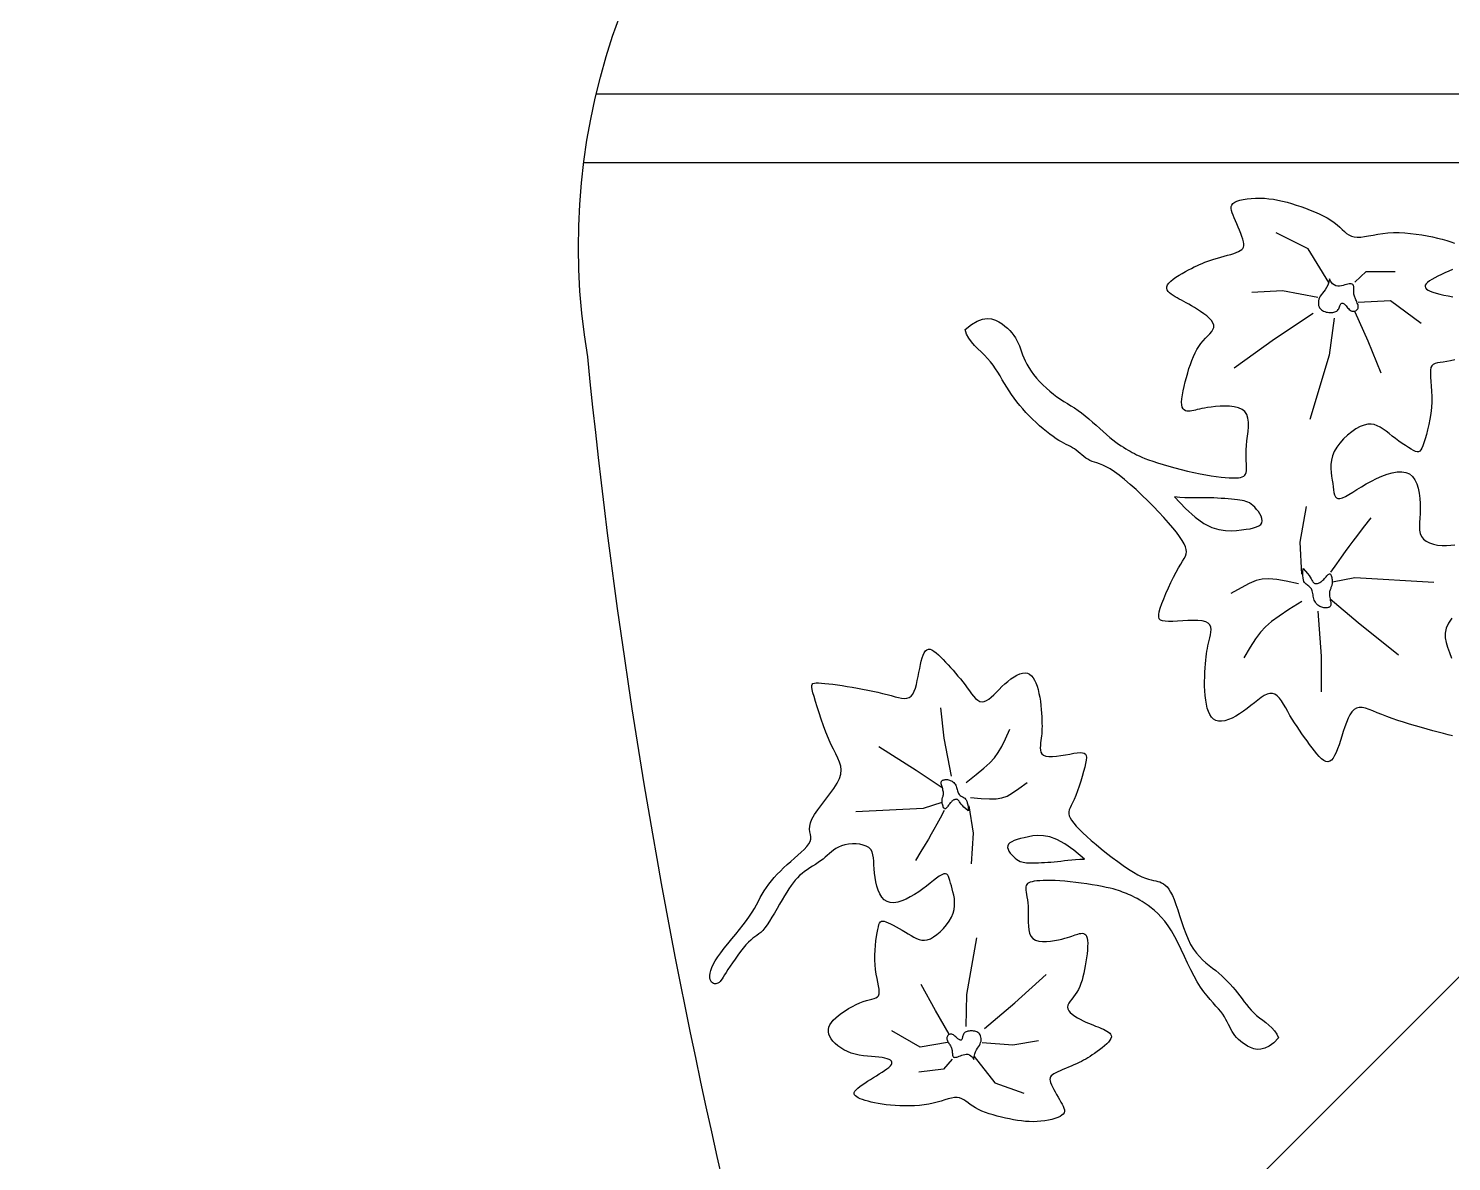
# Model space of a CAD drawing. Extents: x 513 to 5696, y 4651 to 8996.
# Drawn here: x 4038.6 to 4128.4, y 6067.9 to 6139.4 of the extents above; entities that cross this region are included whole.
import ezdxf

# ---------------------------------------------------------------- set-up
doc = ezdxf.new("R2010")
doc.units = 0
doc.header["$LTSCALE"] = 3
doc.header["$MEASUREMENT"] = 0
for name, color, linetype in [('3', 3, 'CONTINUOUS'), ('7', 7, 'CONTINUOUS'), ('BH', 3, 'CONTINUOUS')]:
    doc.layers.add(name, color=color, linetype=linetype)

msp = doc.modelspace()

# ---------------------------------------------------------------- hatches: boundary and pattern name
at = {"layer": 'BH'}
h = msp.add_hatch(dxfattribs=at)
h.set_pattern_fill('AR-RROOF', color=256, scale=20, angle=45, style=0)
h.set_pattern_definition([(45, (5107.97, 1634.56), (431.052, 1149.473), [7620, -1016, 2540, -508]), (45, (5406.1, 2291.9), (-836.96, 118.54), [1524, -167.64, 3048, -381]), (45, (4982.25, 2119.5), (1627.222, 2108.564), [4064, -711.2, 2032, -508])])
h.paths.add_polyline_path([(4629.191, 7629.541), (4599.191, 7629.541, -1), (4599.191, 7649.541), (4629.191, 7649.541), (4629.191, 7729.541), (4199.191, 7729.541), (4199.191, 7719.541), (4159.191, 7719.541), (4119.191, 7719.541), (4119.191, 7729.541), (3689.191, 7729.541), (3689.191, 7649.541), (3719.191, 7649.541, -1), (3719.191, 7629.541), (3689.191, 7629.541), (3689.191, 6774.47), (3719.191, 6774.47, -1), (3719.191, 6754.47), (3689.191, 6754.47), (3689.191, 6684.541), (4629.191, 6684.541), (4629.191, 6754.47), (4599.191, 6754.47, -1), (4599.191, 6774.47), (4629.191, 6774.47)])
h.paths.add_polyline_path([(4629.191, 6562.47), (4599.191, 6562.47, -1), (4599.191, 6582.47), (4629.191, 6582.47), (4629.191, 6654.541), (4200.191, 6654.541), (4200.191, 6644.541), (4160.191, 6644.541), (4120.191, 6644.541), (4120.191, 6654.541), (3689.191, 6654.541), (3689.191, 6582.47), (3719.191, 6582.47, -1), (3719.191, 6562.47), (3689.191, 6562.47), (3689.191, 5709.541), (3719.191, 5709.541, -1), (3719.191, 5689.541), (3689.191, 5689.541), (3689.191, 5609.541), (4629.191, 5609.541), (4629.191, 5689.541), (4599.191, 5689.541, -1), (4599.191, 5709.541), (4629.191, 5709.541)])

# ---------------------------------------------------------------- linework, layer by layer
at = {"layer": '3'}
for p, q in [((4074.422, 6135.304), (4169.263, 6135.304)), ((4073.637, 6130.981), (4170.048, 6130.981))]:
    msp.add_line(p, q, dxfattribs=at)
for points in [[(4097.716, 6120.436), (4098.117, 6120.758), (4098.482, 6120.97), (4098.814, 6121.089), (4099.115, 6121.128), (4099.387, 6121.103), (4099.633, 6121.029), (4099.855, 6120.92), (4100.056, 6120.792), (4100.237, 6120.656), (4100.401, 6120.515), (4100.548, 6120.37), (4100.679, 6120.22), (4100.796, 6120.065), (4100.9, 6119.906), (4100.992, 6119.741), (4101.073, 6119.572), (4101.146, 6119.398), (4101.212, 6119.219), (4101.278, 6119.035), (4101.347, 6118.846), (4101.423, 6118.651), (4101.51, 6118.45), (4101.612, 6118.243), (4101.735, 6118.031), (4101.88, 6117.812), (4102.045, 6117.59), (4102.228, 6117.368), (4102.426, 6117.148), (4102.634, 6116.933), (4102.851, 6116.728), (4103.072, 6116.533), (4103.295, 6116.354), (4103.516, 6116.19), (4103.737, 6116.04), (4103.958, 6115.898), (4104.178, 6115.761), (4104.4, 6115.624), (4104.623, 6115.482), (4104.848, 6115.332), (4105.075, 6115.168), (4105.305, 6114.989), (4105.537, 6114.796), (4105.768, 6114.595), (4105.997, 6114.391), (4106.222, 6114.187), (4106.441, 6113.989), (4106.653, 6113.801), (4106.855, 6113.627), (4107.047, 6113.471), (4107.228, 6113.332), (4107.4, 6113.208), (4107.563, 6113.097), (4107.718, 6112.998), (4107.866, 6112.907), (4108.008, 6112.824), (4108.144, 6112.746), (4108.276, 6112.671), (4108.409, 6112.598), (4108.55, 6112.525), (4108.703, 6112.451), (4108.876, 6112.375), (4109.074, 6112.296), (4109.303, 6112.211), (4109.568, 6112.119), (4109.874, 6112.02), (4110.216, 6111.916), (4110.584, 6111.809), (4110.971, 6111.702), (4111.37, 6111.597), (4111.771, 6111.497), (4112.168, 6111.405), (4112.552, 6111.323), (4112.917, 6111.253), (4113.26, 6111.195), (4113.58, 6111.149), (4113.877, 6111.113), (4114.149, 6111.088), (4114.396, 6111.073), (4114.615, 6111.067), (4114.808, 6111.069), (4114.972, 6111.079), (4115.109, 6111.1), (4115.222, 6111.131), (4115.312, 6111.175), (4115.381, 6111.233), (4115.432, 6111.307), (4115.466, 6111.399), (4115.486, 6111.509), (4115.493, 6111.64), (4115.491, 6111.792), (4115.483, 6111.963), (4115.473, 6112.155), (4115.465, 6112.367), (4115.462, 6112.598), (4115.468, 6112.849), (4115.486, 6113.118), (4115.518, 6113.406), (4115.556, 6113.704), (4115.591, 6114.005), (4115.613, 6114.3), (4115.613, 6114.58), (4115.581, 6114.838), (4115.508, 6115.065), (4115.384, 6115.253), (4115.203, 6115.395), (4114.974, 6115.495), (4114.709, 6115.56), (4114.42, 6115.594), (4114.119, 6115.603), (4113.818, 6115.593), (4113.529, 6115.571), (4113.265, 6115.541), (4113.034, 6115.508), (4112.835, 6115.475), (4112.664, 6115.442), (4112.514, 6115.409), (4112.382, 6115.379), (4112.263, 6115.35), (4112.152, 6115.325), (4112.044, 6115.304), (4111.935, 6115.288), (4111.829, 6115.281), (4111.727, 6115.287), (4111.633, 6115.312), (4111.55, 6115.359), (4111.481, 6115.432), (4111.43, 6115.537), (4111.399, 6115.676), (4111.392, 6115.854), (4111.405, 6116.065), (4111.437, 6116.304), (4111.484, 6116.563), (4111.544, 6116.838), (4111.614, 6117.122), (4111.691, 6117.409), (4111.772, 6117.692), (4111.856, 6117.966), (4111.943, 6118.231), (4112.034, 6118.484), (4112.131, 6118.725), (4112.235, 6118.954), (4112.347, 6119.169), (4112.47, 6119.369), (4112.603, 6119.555), (4112.748, 6119.726), (4112.897, 6119.883), (4113.043, 6120.03), (4113.176, 6120.169), (4113.288, 6120.304), (4113.371, 6120.436), (4113.417, 6120.57), (4113.417, 6120.707), (4113.366, 6120.849), (4113.269, 6120.996), (4113.135, 6121.144), (4112.972, 6121.291), (4112.788, 6121.435), (4112.592, 6121.574), (4112.392, 6121.705), (4112.196, 6121.825), (4112.012, 6121.933), (4111.839, 6122.031), (4111.676, 6122.12), (4111.522, 6122.202), (4111.377, 6122.279), (4111.238, 6122.354), (4111.105, 6122.427), (4110.976, 6122.502), (4110.851, 6122.58), (4110.734, 6122.662), (4110.632, 6122.747), (4110.547, 6122.837), (4110.487, 6122.932), (4110.456, 6123.031), (4110.459, 6123.137), (4110.501, 6123.248), (4110.585, 6123.365), (4110.707, 6123.486), (4110.86, 6123.61), (4111.035, 6123.735), (4111.226, 6123.857), (4111.426, 6123.977), (4111.627, 6124.09), (4111.823, 6124.196), (4112.008, 6124.293), (4112.184, 6124.382), (4112.354, 6124.464), (4112.521, 6124.539), (4112.689, 6124.61), (4112.861, 6124.677), (4113.04, 6124.742), (4113.231, 6124.806), (4113.434, 6124.87), (4113.647, 6124.933), (4113.864, 6124.996), (4114.081, 6125.058), (4114.292, 6125.12), (4114.492, 6125.18), (4114.677, 6125.239), (4114.841, 6125.297), (4114.981, 6125.354), (4115.097, 6125.413), (4115.188, 6125.476), (4115.255, 6125.547), (4115.299, 6125.629), (4115.321, 6125.726), (4115.321, 6125.84), (4115.299, 6125.975), (4115.258, 6126.132), (4115.199, 6126.308), (4115.128, 6126.498), (4115.047, 6126.697), (4114.961, 6126.9), (4114.872, 6127.102), (4114.786, 6127.297), (4114.706, 6127.482), (4114.635, 6127.652), (4114.578, 6127.807), (4114.538, 6127.948), (4114.519, 6128.075), (4114.526, 6128.19), (4114.563, 6128.292), (4114.633, 6128.384), (4114.74, 6128.465), (4114.887, 6128.536), (4115.07, 6128.597), (4115.283, 6128.648), (4115.522, 6128.687), (4115.78, 6128.714), (4116.054, 6128.729), (4116.336, 6128.731), (4116.622, 6128.719), (4116.907, 6128.693), (4117.192, 6128.654), (4117.476, 6128.602), (4117.76, 6128.539), (4118.045, 6128.466), (4118.331, 6128.383), (4118.62, 6128.292), (4118.911, 6128.194), (4119.204, 6128.089), (4119.497, 6127.978), (4119.786, 6127.861), (4120.066, 6127.739), (4120.334, 6127.61), (4120.587, 6127.477), (4120.82, 6127.338), (4121.03, 6127.194), (4121.215, 6127.047), (4121.379, 6126.899), (4121.529, 6126.756), (4121.67, 6126.623), (4121.811, 6126.504), (4121.955, 6126.404), (4122.112, 6126.327), (4122.285, 6126.28), (4122.481, 6126.264), (4122.7, 6126.274), (4122.94, 6126.305), (4123.201, 6126.35), (4123.48, 6126.401), (4123.778, 6126.454), (4124.092, 6126.5), (4124.421, 6126.534), (4124.765, 6126.55), (4125.119, 6126.549), (4125.479, 6126.532), (4125.842, 6126.502), (4126.203, 6126.46), (4126.558, 6126.408), (4126.904, 6126.347), (4127.236, 6126.28), (4127.552, 6126.208), (4127.849, 6126.132), (4128.129, 6126.052), (4128.389, 6125.971), (4128.631, 6125.887)], [(4120.692, 6123.41), (4119.386, 6125.518), (4117.351, 6126.534)], [(4122.336, 6123.434), (4123.048, 6124.095), (4124.879, 6124.095)], [(4128.489, 6124.22), (4128.253, 6124.112), (4128.02, 6124.004), (4127.793, 6123.899), (4127.576, 6123.796), (4127.376, 6123.695), (4127.196, 6123.596), (4127.042, 6123.499), (4126.918, 6123.406), (4126.829, 6123.315), (4126.779, 6123.228), (4126.767, 6123.144), (4126.794, 6123.064), (4126.857, 6122.987), (4126.956, 6122.915), (4127.089, 6122.846), (4127.256, 6122.782), (4127.457, 6122.723), (4127.688, 6122.667), (4127.944, 6122.613), (4128.22, 6122.557), (4128.51, 6122.496)], [(4120.728, 6123.634), (4120.68, 6123.415), (4120.616, 6123.232), (4120.541, 6123.077), (4120.459, 6122.947), (4120.374, 6122.834), (4120.291, 6122.734), (4120.214, 6122.64), (4120.147, 6122.546), (4120.095, 6122.45), (4120.057, 6122.35), (4120.033, 6122.249), (4120.023, 6122.149), (4120.026, 6122.052), (4120.041, 6121.96), (4120.068, 6121.875), (4120.107, 6121.799), (4120.156, 6121.733), (4120.216, 6121.677), (4120.283, 6121.631), (4120.357, 6121.593), (4120.435, 6121.563), (4120.518, 6121.54), (4120.602, 6121.524), (4120.686, 6121.513), (4120.77, 6121.507), (4120.851, 6121.507), (4120.929, 6121.512), (4121.003, 6121.524), (4121.073, 6121.542), (4121.136, 6121.567), (4121.192, 6121.6), (4121.241, 6121.641), (4121.281, 6121.69), (4121.314, 6121.745), (4121.342, 6121.804), (4121.365, 6121.863), (4121.386, 6121.921), (4121.405, 6121.974), (4121.426, 6122.02), (4121.448, 6122.057), (4121.474, 6122.083), (4121.503, 6122.097), (4121.536, 6122.1), (4121.571, 6122.093), (4121.609, 6122.076), (4121.649, 6122.051), (4121.691, 6122.016), (4121.734, 6121.974), (4121.779, 6121.924), (4121.826, 6121.87), (4121.874, 6121.814), (4121.924, 6121.758), (4121.977, 6121.706), (4122.031, 6121.66), (4122.087, 6121.623), (4122.146, 6121.597), (4122.207, 6121.584), (4122.269, 6121.585), (4122.329, 6121.597), (4122.385, 6121.619), (4122.436, 6121.651), (4122.48, 6121.691), (4122.514, 6121.738), (4122.536, 6121.791), (4122.545, 6121.849), (4122.543, 6121.91), (4122.531, 6121.974), (4122.511, 6122.04), (4122.485, 6122.107), (4122.456, 6122.174), (4122.426, 6122.24), (4122.395, 6122.304), (4122.367, 6122.365), (4122.341, 6122.425), (4122.318, 6122.484), (4122.298, 6122.542), (4122.282, 6122.602), (4122.269, 6122.663), (4122.261, 6122.726), (4122.256, 6122.793), (4122.256, 6122.863), (4122.258, 6122.936), (4122.26, 6123.008), (4122.261, 6123.078), (4122.257, 6123.142), (4122.247, 6123.2), (4122.229, 6123.248), (4122.2, 6123.284), (4122.158, 6123.307), (4122.105, 6123.317), (4122.041, 6123.317), (4121.966, 6123.309), (4121.883, 6123.293), (4121.791, 6123.272), (4121.692, 6123.248), (4121.587, 6123.223), (4121.476, 6123.198), (4121.362, 6123.181), (4121.247, 6123.178), (4121.132, 6123.197), (4121.021, 6123.245), (4120.915, 6123.329), (4120.817, 6123.457), (4120.728, 6123.634)], [(4119.988, 6122.462), (4117.758, 6122.875), (4115.825, 6122.773)], [(4122.539, 6122.164), (4124.574, 6122.265), (4126.507, 6120.842)], [(4119.691, 6121.452), (4117.249, 6119.826), (4114.706, 6117.997)], [(4122.336, 6121.554), (4123.15, 6119.725), (4123.964, 6117.692)], [(4128.496, 6094.793), (4128.22, 6094.854), (4127.918, 6094.926), (4127.595, 6095.008), (4127.253, 6095.099), (4126.897, 6095.197), (4126.53, 6095.302), (4126.156, 6095.412), (4125.78, 6095.526), (4125.407, 6095.644), (4125.041, 6095.764), (4124.687, 6095.886), (4124.349, 6096.008), (4124.032, 6096.129), (4123.739, 6096.248), (4123.47, 6096.358), (4123.224, 6096.453), (4122.999, 6096.525), (4122.794, 6096.568), (4122.608, 6096.574), (4122.439, 6096.538), (4122.285, 6096.451), (4122.146, 6096.309), (4122.019, 6096.12), (4121.903, 6095.892), (4121.795, 6095.634), (4121.695, 6095.355), (4121.601, 6095.065), (4121.51, 6094.772), (4121.42, 6094.486), (4121.331, 6094.215), (4121.241, 6093.965), (4121.149, 6093.739), (4121.054, 6093.544), (4120.955, 6093.382), (4120.85, 6093.259), (4120.74, 6093.18), (4120.623, 6093.148), (4120.499, 6093.167), (4120.367, 6093.232), (4120.229, 6093.337), (4120.085, 6093.476), (4119.937, 6093.643), (4119.784, 6093.831), (4119.628, 6094.035), (4119.47, 6094.249), (4119.311, 6094.466), (4119.151, 6094.687), (4118.991, 6094.911), (4118.832, 6095.138), (4118.676, 6095.368), (4118.524, 6095.602), (4118.376, 6095.838), (4118.233, 6096.078), (4118.096, 6096.32), (4117.963, 6096.557), (4117.832, 6096.783), (4117.701, 6096.989), (4117.567, 6097.168), (4117.429, 6097.312), (4117.284, 6097.414), (4117.131, 6097.467), (4116.966, 6097.465), (4116.791, 6097.414), (4116.605, 6097.322), (4116.41, 6097.196), (4116.205, 6097.045), (4115.991, 6096.876), (4115.768, 6096.698), (4115.537, 6096.519), (4115.298, 6096.345), (4115.055, 6096.182), (4114.812, 6096.035), (4114.572, 6095.909), (4114.34, 6095.808), (4114.118, 6095.737), (4113.911, 6095.702), (4113.722, 6095.706), (4113.555, 6095.753), (4113.409, 6095.841), (4113.283, 6095.967), (4113.176, 6096.127), (4113.086, 6096.318), (4113.012, 6096.537), (4112.953, 6096.78), (4112.909, 6097.044), (4112.876, 6097.325), (4112.856, 6097.618), (4112.845, 6097.918), (4112.843, 6098.219), (4112.848, 6098.516), (4112.858, 6098.804), (4112.874, 6099.077), (4112.892, 6099.33), (4112.912, 6099.56), (4112.933, 6099.768), (4112.958, 6099.959), (4112.985, 6100.137), (4113.015, 6100.307), (4113.049, 6100.471), (4113.087, 6100.636), (4113.129, 6100.804), (4113.174, 6100.979), (4113.216, 6101.156), (4113.245, 6101.331), (4113.254, 6101.499), (4113.233, 6101.653), (4113.174, 6101.79), (4113.069, 6101.904), (4112.909, 6101.99), (4112.688, 6102.044), (4112.419, 6102.071), (4112.115, 6102.077), (4111.789, 6102.068), (4111.458, 6102.05), (4111.135, 6102.03), (4110.833, 6102.014), (4110.569, 6102.007), (4110.352, 6102.015), (4110.184, 6102.044), (4110.061, 6102.096), (4109.982, 6102.176), (4109.943, 6102.288), (4109.942, 6102.435), (4109.976, 6102.623), (4110.043, 6102.854), (4110.14, 6103.13), (4110.261, 6103.441), (4110.402, 6103.777), (4110.556, 6104.124), (4110.718, 6104.471), (4110.882, 6104.807), (4111.044, 6105.119), (4111.196, 6105.394), (4111.335, 6105.626), (4111.456, 6105.82), (4111.556, 6105.985), (4111.633, 6106.131), (4111.682, 6106.268), (4111.701, 6106.404), (4111.687, 6106.55), (4111.637, 6106.716), (4111.547, 6106.907), (4111.42, 6107.126), (4111.256, 6107.37), (4111.058, 6107.637), (4110.828, 6107.925), (4110.566, 6108.233), (4110.276, 6108.559), (4109.958, 6108.901), (4109.616, 6109.256), (4109.256, 6109.617), (4108.886, 6109.976), (4108.513, 6110.326), (4108.144, 6110.657), (4107.788, 6110.961), (4107.452, 6111.231), (4107.144, 6111.458), (4106.868, 6111.638), (4106.623, 6111.774), (4106.406, 6111.877), (4106.213, 6111.954), (4106.04, 6112.013), (4105.882, 6112.063), (4105.737, 6112.113), (4105.601, 6112.17), (4105.469, 6112.241), (4105.342, 6112.324), (4105.218, 6112.417), (4105.096, 6112.515), (4104.976, 6112.616), (4104.857, 6112.715), (4104.737, 6112.811), (4104.617, 6112.898), (4104.495, 6112.976), (4104.37, 6113.046), (4104.24, 6113.114), (4104.104, 6113.182), (4103.96, 6113.255), (4103.806, 6113.337), (4103.642, 6113.431), (4103.464, 6113.542), (4103.273, 6113.673), (4103.07, 6113.822), (4102.859, 6113.987), (4102.642, 6114.167), (4102.421, 6114.358), (4102.2, 6114.559), (4101.982, 6114.768), (4101.769, 6114.982), (4101.563, 6115.199), (4101.365, 6115.42), (4101.175, 6115.643), (4100.993, 6115.869), (4100.819, 6116.097), (4100.653, 6116.328), (4100.495, 6116.56), (4100.344, 6116.794), (4100.201, 6117.03), (4100.063, 6117.266), (4099.926, 6117.501), (4099.787, 6117.733), (4099.642, 6117.962), (4099.488, 6118.186), (4099.322, 6118.404), (4099.14, 6118.615), (4098.942, 6118.818), (4098.732, 6119.017), (4098.52, 6119.219), (4098.314, 6119.427), (4098.122, 6119.648), (4097.953, 6119.886), (4097.815, 6120.147), (4097.716, 6120.436)], [(4121.013, 6121.147), (4120.708, 6118.81), (4119.487, 6114.745)], [(4128.636, 6118.523), (4128.372, 6118.454), (4128.129, 6118.407), (4127.909, 6118.376), (4127.714, 6118.351), (4127.543, 6118.325), (4127.399, 6118.288), (4127.283, 6118.233), (4127.194, 6118.15), (4127.134, 6118.031), (4127.104, 6117.869), (4127.097, 6117.668), (4127.107, 6117.431), (4127.128, 6117.163), (4127.153, 6116.867), (4127.175, 6116.549), (4127.188, 6116.213), (4127.185, 6115.863), (4127.162, 6115.503), (4127.12, 6115.141), (4127.064, 6114.783), (4126.997, 6114.435), (4126.922, 6114.105), (4126.844, 6113.8), (4126.767, 6113.525), (4126.694, 6113.288), (4126.627, 6113.094), (4126.564, 6112.942), (4126.501, 6112.83), (4126.433, 6112.756), (4126.356, 6112.718), (4126.267, 6112.714), (4126.16, 6112.741), (4126.032, 6112.797), (4125.88, 6112.879), (4125.708, 6112.985), (4125.519, 6113.109), (4125.318, 6113.248), (4125.11, 6113.397), (4124.9, 6113.552), (4124.691, 6113.709), (4124.489, 6113.864), (4124.297, 6114.012), (4124.112, 6114.149), (4123.929, 6114.267), (4123.745, 6114.363), (4123.556, 6114.431), (4123.357, 6114.464), (4123.144, 6114.458), (4122.912, 6114.406), (4122.661, 6114.305), (4122.397, 6114.16), (4122.128, 6113.978), (4121.863, 6113.764), (4121.612, 6113.526), (4121.384, 6113.27), (4121.187, 6113.002), (4121.03, 6112.729), (4120.92, 6112.457), (4120.852, 6112.188), (4120.819, 6111.923), (4120.814, 6111.664), (4120.83, 6111.412), (4120.859, 6111.169), (4120.894, 6110.935), (4120.929, 6110.713), (4120.957, 6110.504), (4120.983, 6110.312), (4121.012, 6110.142), (4121.049, 6109.998), (4121.1, 6109.883), (4121.169, 6109.803), (4121.263, 6109.762), (4121.386, 6109.765), (4121.543, 6109.813), (4121.732, 6109.901), (4121.95, 6110.022), (4122.194, 6110.169), (4122.461, 6110.334), (4122.748, 6110.51), (4123.052, 6110.69), (4123.37, 6110.866), (4123.699, 6111.03), (4124.033, 6111.178), (4124.365, 6111.301), (4124.689, 6111.393), (4124.998, 6111.448), (4125.287, 6111.459), (4125.549, 6111.419), (4125.778, 6111.323), (4125.968, 6111.166), (4126.122, 6110.955), (4126.243, 6110.701), (4126.333, 6110.412), (4126.397, 6110.101), (4126.436, 6109.775), (4126.455, 6109.445), (4126.456, 6109.121), (4126.444, 6108.812), (4126.426, 6108.519), (4126.41, 6108.246), (4126.405, 6107.992), (4126.419, 6107.76), (4126.461, 6107.551), (4126.538, 6107.366), (4126.66, 6107.207), (4126.83, 6107.074), (4127.044, 6106.968), (4127.289, 6106.887), (4127.556, 6106.832), (4127.835, 6106.801), (4128.117, 6106.795), (4128.389, 6106.812), (4128.643, 6106.851)], [(4110.942, 6109.866), (4111.629, 6109.131), (4112.248, 6108.583), (4112.802, 6108.196), (4113.301, 6107.945), (4113.749, 6107.802), (4114.153, 6107.74), (4114.521, 6107.734), (4114.858, 6107.757), (4115.17, 6107.787), (4115.456, 6107.822), (4115.711, 6107.863), (4115.935, 6107.913), (4116.124, 6107.973), (4116.275, 6108.047), (4116.385, 6108.135), (4116.452, 6108.24), (4116.475, 6108.363), (4116.458, 6108.5), (4116.408, 6108.646), (4116.331, 6108.795), (4116.235, 6108.942), (4116.126, 6109.083), (4116.009, 6109.212), (4115.893, 6109.324), (4115.781, 6109.415), (4115.672, 6109.487), (4115.564, 6109.542), (4115.452, 6109.585), (4115.334, 6109.616), (4115.206, 6109.641), (4115.066, 6109.661), (4114.909, 6109.68), (4114.735, 6109.7), (4114.544, 6109.72), (4114.338, 6109.74), (4114.12, 6109.759), (4113.892, 6109.776), (4113.656, 6109.791), (4113.415, 6109.801), (4113.171, 6109.807), (4112.926, 6109.808), (4112.676, 6109.805), (4112.42, 6109.803), (4112.155, 6109.802), (4111.877, 6109.805), (4111.585, 6109.815), (4111.274, 6109.835), (4110.942, 6109.866)], [(4118.979, 6104.988), (4118.877, 6107.021), (4119.284, 6109.256)], [(4120.816, 6105.117), (4121.186, 6105.648), (4121.482, 6106.07), (4121.732, 6106.422), (4121.968, 6106.744), (4122.218, 6107.078), (4122.512, 6107.462), (4122.881, 6107.938), (4123.353, 6108.545)], [(4119.055, 6105.354), (4119.216, 6105.185), (4119.343, 6105.037), (4119.441, 6104.908), (4119.515, 6104.797), (4119.572, 6104.702), (4119.615, 6104.623), (4119.651, 6104.558), (4119.685, 6104.505), (4119.721, 6104.464), (4119.759, 6104.433), (4119.8, 6104.412), (4119.843, 6104.4), (4119.888, 6104.396), (4119.934, 6104.4), (4119.98, 6104.41), (4120.028, 6104.425), (4120.075, 6104.446), (4120.123, 6104.472), (4120.171, 6104.502), (4120.219, 6104.536), (4120.267, 6104.575), (4120.315, 6104.618), (4120.363, 6104.665), (4120.412, 6104.715), (4120.46, 6104.769), (4120.507, 6104.824), (4120.554, 6104.877), (4120.599, 6104.924), (4120.642, 6104.964), (4120.683, 6104.994), (4120.721, 6105.01), (4120.755, 6105.009), (4120.785, 6104.991), (4120.811, 6104.956), (4120.834, 6104.909), (4120.853, 6104.851), (4120.868, 6104.787), (4120.88, 6104.718), (4120.889, 6104.65), (4120.895, 6104.583), (4120.898, 6104.521), (4120.898, 6104.465), (4120.895, 6104.412), (4120.89, 6104.362), (4120.881, 6104.316), (4120.87, 6104.271), (4120.857, 6104.227), (4120.84, 6104.184), (4120.822, 6104.141), (4120.802, 6104.096), (4120.782, 6104.05), (4120.763, 6104.001), (4120.746, 6103.949), (4120.733, 6103.892), (4120.724, 6103.83), (4120.721, 6103.762), (4120.725, 6103.687), (4120.735, 6103.607), (4120.748, 6103.525), (4120.763, 6103.442), (4120.779, 6103.359), (4120.792, 6103.281), (4120.803, 6103.207), (4120.809, 6103.141), (4120.809, 6103.083), (4120.802, 6103.034), (4120.789, 6102.993), (4120.77, 6102.959), (4120.745, 6102.931), (4120.715, 6102.909), (4120.679, 6102.891), (4120.638, 6102.878), (4120.591, 6102.868), (4120.541, 6102.862), (4120.486, 6102.859), (4120.428, 6102.862), (4120.368, 6102.869), (4120.306, 6102.882), (4120.243, 6102.901), (4120.18, 6102.926), (4120.116, 6102.958), (4120.054, 6102.997), (4119.994, 6103.042), (4119.938, 6103.093), (4119.885, 6103.15), (4119.838, 6103.214), (4119.797, 6103.283), (4119.763, 6103.359), (4119.737, 6103.439), (4119.717, 6103.524), (4119.701, 6103.61), (4119.688, 6103.696), (4119.675, 6103.78), (4119.66, 6103.861), (4119.642, 6103.936), (4119.619, 6104.003), (4119.588, 6104.061), (4119.551, 6104.112), (4119.509, 6104.156), (4119.462, 6104.197), (4119.413, 6104.235), (4119.361, 6104.272), (4119.309, 6104.31), (4119.257, 6104.351), (4119.207, 6104.398), (4119.159, 6104.455), (4119.117, 6104.528), (4119.083, 6104.624), (4119.057, 6104.749), (4119.043, 6104.908), (4119.042, 6105.108), (4119.055, 6105.354)], [(4118.775, 6104.378), (4117.999, 6104.544), (4117.392, 6104.654), (4116.905, 6104.703), (4116.486, 6104.683), (4116.087, 6104.587), (4115.656, 6104.407), (4115.145, 6104.136), (4114.502, 6103.768)], [(4120.922, 6104.502), (4122.336, 6104.785), (4127.321, 6104.48)], [(4120.764, 6103.432), (4122.539, 6101.939), (4125.083, 6099.906)], [(4118.979, 6103.26), (4118.17, 6102.753), (4117.548, 6102.347), (4117.069, 6102.001), (4116.69, 6101.672), (4116.368, 6101.32), (4116.06, 6100.902), (4115.724, 6100.377), (4115.316, 6099.703)], [(4119.996, 6102.65), (4120.2, 6099.805), (4120.2, 6097.569)], [(4128.454, 6102.223), (4128.237, 6101.888), (4128.1, 6101.575), (4128.037, 6101.276), (4128.037, 6100.983), (4128.088, 6100.688), (4128.179, 6100.38), (4128.299, 6100.052), (4128.435, 6099.693)], [(4117.513, 6075.726), (4117.204, 6075.414), (4116.914, 6075.198), (4116.644, 6075.065), (4116.392, 6075.002), (4116.159, 6074.996), (4115.942, 6075.036), (4115.743, 6075.106), (4115.56, 6075.196), (4115.393, 6075.294), (4115.24, 6075.397), (4115.101, 6075.506), (4114.975, 6075.621), (4114.861, 6075.741), (4114.757, 6075.867), (4114.663, 6075.997), (4114.577, 6076.133), (4114.499, 6076.274), (4114.425, 6076.419), (4114.351, 6076.569), (4114.274, 6076.723), (4114.191, 6076.881), (4114.097, 6077.043), (4113.99, 6077.209), (4113.865, 6077.378), (4113.721, 6077.551), (4113.559, 6077.731), (4113.381, 6077.925), (4113.192, 6078.135), (4112.994, 6078.368), (4112.791, 6078.628), (4112.584, 6078.92), (4112.377, 6079.248), (4112.173, 6079.615), (4111.97, 6080.013), (4111.769, 6080.432), (4111.568, 6080.861), (4111.367, 6081.29), (4111.164, 6081.708), (4110.958, 6082.106), (4110.749, 6082.472), (4110.536, 6082.799), (4110.321, 6083.088), (4110.105, 6083.343), (4109.89, 6083.565), (4109.679, 6083.76), (4109.474, 6083.929), (4109.276, 6084.076), (4109.087, 6084.206), (4108.909, 6084.319), (4108.741, 6084.42), (4108.583, 6084.508), (4108.434, 6084.586), (4108.292, 6084.656), (4108.158, 6084.718), (4108.029, 6084.775), (4107.906, 6084.828), (4107.787, 6084.879), (4107.666, 6084.928), (4107.54, 6084.976), (4107.402, 6085.024), (4107.248, 6085.072), (4107.073, 6085.12), (4106.87, 6085.17), (4106.635, 6085.222), (4106.366, 6085.276), (4106.066, 6085.331), (4105.742, 6085.386), (4105.403, 6085.44), (4105.054, 6085.49), (4104.703, 6085.535), (4104.357, 6085.575), (4104.023, 6085.608), (4103.706, 6085.631), (4103.409, 6085.647), (4103.133, 6085.655), (4102.877, 6085.657), (4102.644, 6085.651), (4102.433, 6085.64), (4102.246, 6085.624), (4102.083, 6085.604), (4101.944, 6085.579), (4101.83, 6085.548), (4101.737, 6085.511), (4101.664, 6085.465), (4101.611, 6085.408), (4101.575, 6085.341), (4101.555, 6085.259), (4101.549, 6085.164), (4101.556, 6085.052), (4101.573, 6084.923), (4101.596, 6084.778), (4101.623, 6084.616), (4101.651, 6084.437), (4101.676, 6084.241), (4101.695, 6084.028), (4101.706, 6083.797), (4101.707, 6083.549), (4101.704, 6083.292), (4101.703, 6083.033), (4101.713, 6082.781), (4101.741, 6082.542), (4101.793, 6082.327), (4101.877, 6082.141), (4102, 6081.994), (4102.168, 6081.89), (4102.372, 6081.827), (4102.604, 6081.799), (4102.853, 6081.798), (4103.11, 6081.819), (4103.364, 6081.857), (4103.607, 6081.904), (4103.829, 6081.955), (4104.021, 6082.005), (4104.187, 6082.053), (4104.33, 6082.098), (4104.453, 6082.14), (4104.562, 6082.179), (4104.661, 6082.215), (4104.753, 6082.247), (4104.843, 6082.276), (4104.933, 6082.3), (4105.023, 6082.316), (4105.111, 6082.32), (4105.193, 6082.309), (4105.268, 6082.277), (4105.333, 6082.221), (4105.387, 6082.138), (4105.426, 6082.022), (4105.45, 6081.872), (4105.459, 6081.691), (4105.456, 6081.485), (4105.441, 6081.26), (4105.417, 6081.021), (4105.385, 6080.773), (4105.347, 6080.522), (4105.306, 6080.273), (4105.261, 6080.032), (4105.214, 6079.799), (4105.161, 6079.575), (4105.102, 6079.361), (4105.036, 6079.157), (4104.962, 6078.963), (4104.877, 6078.781), (4104.782, 6078.61), (4104.675, 6078.451), (4104.564, 6078.303), (4104.455, 6078.164), (4104.355, 6078.033), (4104.273, 6077.907), (4104.215, 6077.786), (4104.189, 6077.669), (4104.202, 6077.552), (4104.26, 6077.436), (4104.356, 6077.321), (4104.484, 6077.208), (4104.637, 6077.099), (4104.808, 6076.995), (4104.988, 6076.896), (4105.17, 6076.805), (4105.348, 6076.721), (4105.516, 6076.647), (4105.672, 6076.581), (4105.819, 6076.522), (4105.958, 6076.467), (4106.089, 6076.415), (4106.214, 6076.366), (4106.334, 6076.316), (4106.451, 6076.265), (4106.565, 6076.211), (4106.672, 6076.153), (4106.767, 6076.09), (4106.848, 6076.022), (4106.908, 6075.948), (4106.944, 6075.866), (4106.952, 6075.777), (4106.927, 6075.678), (4106.867, 6075.57), (4106.775, 6075.455), (4106.658, 6075.335), (4106.521, 6075.212), (4106.37, 6075.089), (4106.212, 6074.969), (4106.052, 6074.853), (4105.896, 6074.743), (4105.748, 6074.643), (4105.608, 6074.551), (4105.472, 6074.465), (4105.337, 6074.384), (4105.202, 6074.308), (4105.062, 6074.234), (4104.916, 6074.161), (4104.76, 6074.088), (4104.593, 6074.015), (4104.419, 6073.94), (4104.241, 6073.866), (4104.063, 6073.792), (4103.889, 6073.719), (4103.725, 6073.648), (4103.574, 6073.579), (4103.44, 6073.514), (4103.326, 6073.452), (4103.234, 6073.391), (4103.163, 6073.329), (4103.113, 6073.262), (4103.083, 6073.188), (4103.074, 6073.103), (4103.086, 6073.006), (4103.117, 6072.894), (4103.167, 6072.765), (4103.234, 6072.621), (4103.313, 6072.466), (4103.401, 6072.305), (4103.494, 6072.142), (4103.589, 6071.979), (4103.681, 6071.821), (4103.768, 6071.671), (4103.844, 6071.534), (4103.908, 6071.408), (4103.956, 6071.292), (4103.984, 6071.186), (4103.989, 6071.088), (4103.968, 6070.997), (4103.918, 6070.913), (4103.835, 6070.834), (4103.717, 6070.759), (4103.567, 6070.689), (4103.391, 6070.625), (4103.192, 6070.569), (4102.975, 6070.52), (4102.744, 6070.481), (4102.505, 6070.452), (4102.261, 6070.434), (4102.016, 6070.429), (4101.77, 6070.434), (4101.524, 6070.451), (4101.276, 6070.476), (4101.027, 6070.511), (4100.776, 6070.553), (4100.522, 6070.602), (4100.265, 6070.658), (4100.006, 6070.718), (4099.746, 6070.784), (4099.49, 6070.855), (4099.24, 6070.932), (4098.999, 6071.014), (4098.771, 6071.103), (4098.56, 6071.198), (4098.367, 6071.3), (4098.196, 6071.407), (4098.042, 6071.517), (4097.901, 6071.624), (4097.768, 6071.723), (4097.637, 6071.811), (4097.505, 6071.882), (4097.365, 6071.931), (4097.213, 6071.955), (4097.044, 6071.949), (4096.86, 6071.919), (4096.658, 6071.869), (4096.442, 6071.806), (4096.209, 6071.735), (4095.962, 6071.662), (4095.699, 6071.592), (4095.422, 6071.531), (4095.132, 6071.484), (4094.832, 6071.45), (4094.524, 6071.429), (4094.213, 6071.42), (4093.902, 6071.42), (4093.595, 6071.43), (4093.296, 6071.448), (4093.007, 6071.473), (4092.732, 6071.503), (4092.472, 6071.539), (4092.227, 6071.579), (4091.997, 6071.623), (4091.784, 6071.67), (4091.587, 6071.72), (4091.407, 6071.771), (4091.245, 6071.824), (4091.1, 6071.878), (4090.975, 6071.934), (4090.872, 6071.992), (4090.793, 6072.053), (4090.741, 6072.119), (4090.716, 6072.19), (4090.722, 6072.268), (4090.761, 6072.352), (4090.833, 6072.444), (4090.935, 6072.543), (4091.063, 6072.648), (4091.212, 6072.757), (4091.378, 6072.87), (4091.556, 6072.984), (4091.742, 6073.1), (4091.932, 6073.215), (4092.12, 6073.329), (4092.302, 6073.441), (4092.476, 6073.549), (4092.636, 6073.655), (4092.779, 6073.756), (4092.901, 6073.853), (4092.997, 6073.945), (4093.064, 6074.03), (4093.098, 6074.109), (4093.1, 6074.182), (4093.069, 6074.247), (4093.008, 6074.306), (4092.917, 6074.358), (4092.797, 6074.403), (4092.649, 6074.442), (4092.473, 6074.473), (4092.272, 6074.497), (4092.048, 6074.518), (4091.808, 6074.539), (4091.556, 6074.562), (4091.298, 6074.593), (4091.037, 6074.634), (4090.779, 6074.688), (4090.529, 6074.76), (4090.291, 6074.851), (4090.068, 6074.96), (4089.862, 6075.083), (4089.675, 6075.218), (4089.511, 6075.361), (4089.369, 6075.51), (4089.254, 6075.662), (4089.168, 6075.814), (4089.111, 6075.962), (4089.084, 6076.109), (4089.088, 6076.253), (4089.121, 6076.397), (4089.183, 6076.541), (4089.275, 6076.685), (4089.395, 6076.831), (4089.545, 6076.979), (4089.721, 6077.13), (4089.921, 6077.282), (4090.137, 6077.429), (4090.365, 6077.571), (4090.599, 6077.703), (4090.833, 6077.822), (4091.062, 6077.925), (4091.28, 6078.009), (4091.482, 6078.073), (4091.665, 6078.121), (4091.829, 6078.161), (4091.971, 6078.2), (4092.09, 6078.245), (4092.184, 6078.304), (4092.251, 6078.383), (4092.29, 6078.49), (4092.3, 6078.629), (4092.286, 6078.801), (4092.255, 6079.002), (4092.211, 6079.228), (4092.161, 6079.476), (4092.111, 6079.744), (4092.067, 6080.029), (4092.035, 6080.326), (4092.02, 6080.634), (4092.02, 6080.945), (4092.033, 6081.255), (4092.057, 6081.557), (4092.088, 6081.844), (4092.124, 6082.112), (4092.163, 6082.353), (4092.202, 6082.561), (4092.24, 6082.733), (4092.279, 6082.868), (4092.322, 6082.969), (4092.372, 6083.038), (4092.433, 6083.078), (4092.509, 6083.09), (4092.602, 6083.078), (4092.716, 6083.043), (4092.853, 6082.987), (4093.01, 6082.915), (4093.183, 6082.828), (4093.367, 6082.729), (4093.558, 6082.623), (4093.752, 6082.512), (4093.944, 6082.399), (4094.131, 6082.287), (4094.309, 6082.179), (4094.479, 6082.082), (4094.646, 6081.998), (4094.811, 6081.935), (4094.979, 6081.896), (4095.151, 6081.887), (4095.332, 6081.913), (4095.523, 6081.98), (4095.727, 6082.09), (4095.937, 6082.238), (4096.148, 6082.42), (4096.352, 6082.627), (4096.542, 6082.854), (4096.711, 6083.094), (4096.852, 6083.341), (4096.959, 6083.588), (4097.026, 6083.829), (4097.057, 6084.065), (4097.059, 6084.293), (4097.038, 6084.513), (4097.001, 6084.726), (4096.952, 6084.93), (4096.9, 6085.124), (4096.849, 6085.31), (4096.804, 6085.484), (4096.763, 6085.645), (4096.722, 6085.787), (4096.676, 6085.906), (4096.622, 6085.998), (4096.555, 6086.059), (4096.472, 6086.085), (4096.367, 6086.071), (4096.239, 6086.015), (4096.087, 6085.921), (4095.914, 6085.797), (4095.721, 6085.649), (4095.51, 6085.482), (4095.283, 6085.305), (4095.043, 6085.123), (4094.789, 6084.942), (4094.526, 6084.77), (4094.257, 6084.613), (4093.987, 6084.476), (4093.721, 6084.366), (4093.463, 6084.289), (4093.219, 6084.252), (4092.992, 6084.26), (4092.789, 6084.319), (4092.612, 6084.434), (4092.46, 6084.598), (4092.333, 6084.803), (4092.228, 6085.039), (4092.144, 6085.298), (4092.079, 6085.57), (4092.031, 6085.849), (4091.998, 6086.124), (4091.978, 6086.388), (4091.965, 6086.638), (4091.952, 6086.872), (4091.931, 6087.087), (4091.897, 6087.283), (4091.841, 6087.457), (4091.758, 6087.606), (4091.639, 6087.73), (4091.481, 6087.826), (4091.29, 6087.895), (4091.073, 6087.94), (4090.841, 6087.961), (4090.601, 6087.96), (4090.361, 6087.938), (4090.131, 6087.897), (4089.919, 6087.839), (4089.731, 6087.764), (4089.565, 6087.677), (4089.415, 6087.578), (4089.277, 6087.47), (4089.146, 6087.356), (4089.017, 6087.239), (4088.885, 6087.121), (4088.745, 6087.004), (4088.594, 6086.891), (4088.433, 6086.781), (4088.264, 6086.671), (4088.092, 6086.562), (4087.918, 6086.45), (4087.747, 6086.337), (4087.579, 6086.218), (4087.42, 6086.094), (4087.269, 6085.964), (4087.127, 6085.824), (4086.991, 6085.673), (4086.857, 6085.509), (4086.725, 6085.33), (4086.592, 6085.134), (4086.455, 6084.92), (4086.312, 6084.685), (4086.161, 6084.428), (4086.005, 6084.157), (4085.844, 6083.878), (4085.683, 6083.601), (4085.522, 6083.333), (4085.365, 6083.082), (4085.213, 6082.855), (4085.07, 6082.662), (4084.936, 6082.506), (4084.809, 6082.382), (4084.687, 6082.279), (4084.566, 6082.189), (4084.443, 6082.1), (4084.316, 6082.005), (4084.181, 6081.894), (4084.036, 6081.756), (4083.877, 6081.585), (4083.71, 6081.387), (4083.537, 6081.167), (4083.364, 6080.935), (4083.193, 6080.698), (4083.03, 6080.464), (4082.88, 6080.24), (4082.745, 6080.034), (4082.629, 6079.851), (4082.53, 6079.693), (4082.445, 6079.558), (4082.371, 6079.444), (4082.304, 6079.35), (4082.241, 6079.275), (4082.178, 6079.217), (4082.114, 6079.174), (4082.044, 6079.146), (4081.971, 6079.134), (4081.898, 6079.137), (4081.827, 6079.156), (4081.762, 6079.192), (4081.703, 6079.246), (4081.655, 6079.318), (4081.62, 6079.409), (4081.6, 6079.519), (4081.598, 6079.649), (4081.617, 6079.799), (4081.658, 6079.967), (4081.724, 6080.155), (4081.818, 6080.362), (4081.942, 6080.589), (4082.098, 6080.834), (4082.288, 6081.098), (4082.504, 6081.376), (4082.739, 6081.666), (4082.985, 6081.962), (4083.234, 6082.26), (4083.479, 6082.557), (4083.711, 6082.847), (4083.922, 6083.128), (4084.107, 6083.395), (4084.269, 6083.65), (4084.412, 6083.894), (4084.542, 6084.128), (4084.665, 6084.355), (4084.784, 6084.576), (4084.906, 6084.792), (4085.035, 6085.005), (4085.175, 6085.216), (4085.328, 6085.426), (4085.492, 6085.635), (4085.668, 6085.843), (4085.855, 6086.049), (4086.053, 6086.253), (4086.261, 6086.456), (4086.48, 6086.657), (4086.706, 6086.857), (4086.935, 6087.054), (4087.159, 6087.247), (4087.37, 6087.435), (4087.56, 6087.618), (4087.722, 6087.794), (4087.848, 6087.962), (4087.931, 6088.121), (4087.967, 6088.271), (4087.967, 6088.418), (4087.946, 6088.566), (4087.919, 6088.721), (4087.901, 6088.89), (4087.906, 6089.078), (4087.95, 6089.29), (4088.047, 6089.534), (4088.207, 6089.811), (4088.418, 6090.117), (4088.662, 6090.444), (4088.923, 6090.782), (4089.183, 6091.125), (4089.424, 6091.463), (4089.629, 6091.789), (4089.781, 6092.094), (4089.867, 6092.374), (4089.892, 6092.634), (4089.863, 6092.882), (4089.791, 6093.128), (4089.683, 6093.381), (4089.55, 6093.648), (4089.4, 6093.939), (4089.241, 6094.263), (4089.082, 6094.624), (4088.926, 6095.013), (4088.776, 6095.419), (4088.633, 6095.829), (4088.5, 6096.231), (4088.379, 6096.611), (4088.272, 6096.959), (4088.182, 6097.261), (4088.111, 6097.508), (4088.061, 6097.703), (4088.034, 6097.852), (4088.033, 6097.962), (4088.058, 6098.037), (4088.112, 6098.085), (4088.198, 6098.111), (4088.317, 6098.122), (4088.47, 6098.122), (4088.656, 6098.113), (4088.87, 6098.095), (4089.111, 6098.071), (4089.374, 6098.039), (4089.656, 6098.001), (4089.955, 6097.957), (4090.268, 6097.908), (4090.59, 6097.855), (4090.918, 6097.798), (4091.248, 6097.737), (4091.577, 6097.674), (4091.899, 6097.607), (4092.212, 6097.539), (4092.511, 6097.468), (4092.792, 6097.396), (4093.053, 6097.323), (4093.292, 6097.256), (4093.51, 6097.199), (4093.708, 6097.16), (4093.886, 6097.143), (4094.045, 6097.156), (4094.185, 6097.204), (4094.307, 6097.292), (4094.412, 6097.426), (4094.501, 6097.599), (4094.578, 6097.805), (4094.644, 6098.034), (4094.701, 6098.281), (4094.754, 6098.537), (4094.802, 6098.794), (4094.85, 6099.046), (4094.9, 6099.284), (4094.952, 6099.506), (4095.008, 6099.706), (4095.07, 6099.882), (4095.139, 6100.029), (4095.215, 6100.143), (4095.301, 6100.222), (4095.397, 6100.26), (4095.505, 6100.256), (4095.623, 6100.214), (4095.751, 6100.138), (4095.886, 6100.034), (4096.029, 6099.906), (4096.177, 6099.761), (4096.329, 6099.603), (4096.484, 6099.437), (4096.64, 6099.268), (4096.798, 6099.096), (4096.956, 6098.921), (4097.112, 6098.744), (4097.267, 6098.563), (4097.42, 6098.38), (4097.569, 6098.193), (4097.713, 6098.004), (4097.853, 6097.812), (4097.989, 6097.623), (4098.122, 6097.444), (4098.254, 6097.282), (4098.385, 6097.143), (4098.516, 6097.034), (4098.649, 6096.961), (4098.785, 6096.931), (4098.924, 6096.949), (4099.068, 6097.009), (4099.217, 6097.106), (4099.37, 6097.232), (4099.53, 6097.38), (4099.695, 6097.544), (4099.867, 6097.717), (4100.046, 6097.892), (4100.232, 6098.063), (4100.422, 6098.225), (4100.615, 6098.374), (4100.806, 6098.504), (4100.994, 6098.612), (4101.175, 6098.694), (4101.348, 6098.745), (4101.508, 6098.76), (4101.655, 6098.736), (4101.787, 6098.675), (4101.907, 6098.581), (4102.014, 6098.455), (4102.109, 6098.301), (4102.193, 6098.123), (4102.266, 6097.922), (4102.33, 6097.702), (4102.384, 6097.467), (4102.43, 6097.22), (4102.469, 6096.966), (4102.5, 6096.71), (4102.525, 6096.457), (4102.544, 6096.212), (4102.558, 6095.978), (4102.567, 6095.761), (4102.572, 6095.565), (4102.574, 6095.386), (4102.572, 6095.221), (4102.566, 6095.067), (4102.557, 6094.92), (4102.544, 6094.777), (4102.528, 6094.633), (4102.509, 6094.486), (4102.487, 6094.334), (4102.469, 6094.179), (4102.461, 6094.027), (4102.47, 6093.884), (4102.503, 6093.755), (4102.566, 6093.644), (4102.667, 6093.558), (4102.812, 6093.501), (4103.004, 6093.476), (4103.235, 6093.479), (4103.494, 6093.504), (4103.77, 6093.543), (4104.05, 6093.59), (4104.322, 6093.639), (4104.577, 6093.683), (4104.801, 6093.714), (4104.986, 6093.728), (4105.131, 6093.72), (4105.241, 6093.688), (4105.316, 6093.628), (4105.36, 6093.536), (4105.375, 6093.411), (4105.364, 6093.249), (4105.33, 6093.046), (4105.274, 6092.802), (4105.202, 6092.526), (4105.115, 6092.227), (4105.018, 6091.917), (4104.914, 6091.606), (4104.807, 6091.305), (4104.7, 6091.025), (4104.598, 6090.776), (4104.503, 6090.565), (4104.419, 6090.389), (4104.349, 6090.239), (4104.299, 6090.107), (4104.27, 6089.986), (4104.267, 6089.868), (4104.293, 6089.746), (4104.352, 6089.61), (4104.447, 6089.456), (4104.576, 6089.283), (4104.739, 6089.092), (4104.933, 6088.884), (4105.157, 6088.662), (4105.409, 6088.426), (4105.688, 6088.177), (4105.991, 6087.918), (4106.316, 6087.649), (4106.657, 6087.378), (4107.006, 6087.108), (4107.357, 6086.848), (4107.702, 6086.603), (4108.034, 6086.379), (4108.346, 6086.182), (4108.631, 6086.019), (4108.882, 6085.894), (4109.103, 6085.801), (4109.298, 6085.735), (4109.469, 6085.689), (4109.622, 6085.655), (4109.761, 6085.628), (4109.889, 6085.6), (4110.011, 6085.565), (4110.129, 6085.517), (4110.245, 6085.45), (4110.36, 6085.361), (4110.473, 6085.246), (4110.585, 6085.101), (4110.696, 6084.922), (4110.806, 6084.705), (4110.917, 6084.445), (4111.028, 6084.141), (4111.141, 6083.801), (4111.258, 6083.437), (4111.38, 6083.058), (4111.51, 6082.677), (4111.648, 6082.303), (4111.797, 6081.947), (4111.959, 6081.62), (4112.134, 6081.33), (4112.321, 6081.075), (4112.516, 6080.849), (4112.718, 6080.647), (4112.924, 6080.462), (4113.132, 6080.291), (4113.337, 6080.127), (4113.54, 6079.964), (4113.736, 6079.8), (4113.925, 6079.632), (4114.108, 6079.461), (4114.285, 6079.286), (4114.455, 6079.11), (4114.618, 6078.93), (4114.775, 6078.748), (4114.926, 6078.564), (4115.07, 6078.377), (4115.211, 6078.191), (4115.35, 6078.004), (4115.491, 6077.82), (4115.636, 6077.64), (4115.789, 6077.464), (4115.951, 6077.295), (4116.126, 6077.134), (4116.315, 6076.981), (4116.512, 6076.832), (4116.712, 6076.682), (4116.907, 6076.525), (4117.091, 6076.356), (4117.258, 6076.17), (4117.401, 6075.962), (4117.513, 6075.726)], [(4096.855, 6092.249), (4096.405, 6094.647), (4096.188, 6096.546)], [(4097.779, 6091.83), (4098.416, 6092.34), (4098.905, 6092.745), (4099.279, 6093.086), (4099.569, 6093.402), (4099.808, 6093.733), (4100.028, 6094.118), (4100.263, 6094.597), (4100.544, 6095.209)], [(4096.279, 6091.51), (4094.626, 6092.606), (4092.267, 6094.085)], [(4097.918, 6090.044), (4097.765, 6090.172), (4097.643, 6090.286), (4097.547, 6090.386), (4097.473, 6090.473), (4097.416, 6090.548), (4097.371, 6090.611), (4097.334, 6090.663), (4097.301, 6090.704), (4097.266, 6090.736), (4097.23, 6090.758), (4097.193, 6090.772), (4097.156, 6090.778), (4097.118, 6090.777), (4097.079, 6090.769), (4097.04, 6090.756), (4097.001, 6090.738), (4096.963, 6090.716), (4096.925, 6090.69), (4096.887, 6090.66), (4096.85, 6090.626), (4096.813, 6090.588), (4096.776, 6090.547), (4096.74, 6090.502), (4096.704, 6090.455), (4096.668, 6090.404), (4096.633, 6090.353), (4096.598, 6090.304), (4096.565, 6090.259), (4096.532, 6090.221), (4096.5, 6090.192), (4096.47, 6090.175), (4096.441, 6090.172), (4096.413, 6090.184), (4096.388, 6090.211), (4096.364, 6090.25), (4096.342, 6090.297), (4096.323, 6090.35), (4096.306, 6090.407), (4096.292, 6090.464), (4096.28, 6090.52), (4096.272, 6090.572), (4096.266, 6090.62), (4096.263, 6090.666), (4096.263, 6090.708), (4096.266, 6090.749), (4096.271, 6090.788), (4096.278, 6090.826), (4096.288, 6090.864), (4096.299, 6090.903), (4096.312, 6090.943), (4096.324, 6090.984), (4096.336, 6091.027), (4096.345, 6091.073), (4096.351, 6091.123), (4096.352, 6091.177), (4096.347, 6091.235), (4096.337, 6091.298), (4096.321, 6091.365), (4096.302, 6091.433), (4096.281, 6091.503), (4096.26, 6091.571), (4096.24, 6091.636), (4096.224, 6091.698), (4096.213, 6091.754), (4096.207, 6091.803), (4096.208, 6091.845), (4096.215, 6091.881), (4096.228, 6091.912), (4096.246, 6091.938), (4096.27, 6091.96), (4096.299, 6091.978), (4096.333, 6091.994), (4096.371, 6092.007), (4096.413, 6092.017), (4096.46, 6092.024), (4096.509, 6092.028), (4096.561, 6092.027), (4096.614, 6092.022), (4096.67, 6092.012), (4096.726, 6091.997), (4096.783, 6091.976), (4096.84, 6091.949), (4096.895, 6091.917), (4096.948, 6091.879), (4096.998, 6091.835), (4097.045, 6091.786), (4097.086, 6091.731), (4097.123, 6091.67), (4097.153, 6091.605), (4097.178, 6091.535), (4097.2, 6091.463), (4097.219, 6091.391), (4097.238, 6091.321), (4097.259, 6091.254), (4097.281, 6091.192), (4097.308, 6091.137), (4097.34, 6091.091), (4097.376, 6091.051), (4097.416, 6091.017), (4097.459, 6090.988), (4097.505, 6090.96), (4097.553, 6090.934), (4097.601, 6090.906), (4097.649, 6090.876), (4097.696, 6090.842), (4097.742, 6090.798), (4097.785, 6090.74), (4097.823, 6090.662), (4097.857, 6090.558), (4097.885, 6090.425), (4097.906, 6090.255), (4097.918, 6090.044)], [(4098.061, 6090.901), (4098.736, 6090.836), (4099.262, 6090.801), (4099.681, 6090.807), (4100.035, 6090.865), (4100.365, 6090.985), (4100.713, 6091.18), (4101.121, 6091.46), (4101.631, 6091.835)], [(4096.249, 6090.586), (4095.076, 6090.209), (4090.812, 6089.982)], [(4096.4, 6090.074), (4096.137, 6089.587), (4095.927, 6089.2), (4095.748, 6088.877), (4095.579, 6088.58), (4095.399, 6088.272), (4095.187, 6087.917), (4094.92, 6087.477), (4094.578, 6086.915)], [(4097.947, 6090.363), (4098.232, 6088.646), (4098.104, 6086.707)], [(4105.249, 6087.002), (4104.593, 6087.56), (4104.015, 6087.965), (4103.506, 6088.239), (4103.058, 6088.404), (4102.664, 6088.482), (4102.314, 6088.495), (4102.001, 6088.464), (4101.717, 6088.412), (4101.455, 6088.356), (4101.216, 6088.299), (4101.003, 6088.239), (4100.818, 6088.175), (4100.663, 6088.105), (4100.542, 6088.028), (4100.457, 6087.942), (4100.41, 6087.846), (4100.403, 6087.74), (4100.431, 6087.625), (4100.487, 6087.506), (4100.567, 6087.387), (4100.663, 6087.271), (4100.77, 6087.162), (4100.881, 6087.064), (4100.991, 6086.98), (4101.095, 6086.914), (4101.194, 6086.863), (4101.292, 6086.827), (4101.391, 6086.802), (4101.494, 6086.786), (4101.605, 6086.778), (4101.726, 6086.774), (4101.861, 6086.774), (4102.011, 6086.774), (4102.176, 6086.775), (4102.352, 6086.778), (4102.539, 6086.783), (4102.735, 6086.791), (4102.936, 6086.802), (4103.142, 6086.816), (4103.35, 6086.835), (4103.558, 6086.858), (4103.77, 6086.884), (4103.987, 6086.912), (4104.212, 6086.938), (4104.449, 6086.963), (4104.698, 6086.982), (4104.964, 6086.996), (4105.249, 6087.002)], [(4097.793, 6076.438), (4097.824, 6078.454), (4098.465, 6082.026)], [(4096.709, 6075.964), (4095.84, 6077.439), (4094.95, 6079.086)], [(4098.946, 6076.308), (4100.862, 6077.927), (4102.844, 6079.729)], [(4096.596, 6075.426), (4094.877, 6075.142), (4093.097, 6076.162)], [(4098.277, 6074.354), (4098.297, 6074.544), (4098.333, 6074.707), (4098.382, 6074.845), (4098.439, 6074.964), (4098.5, 6075.068), (4098.561, 6075.161), (4098.617, 6075.249), (4098.665, 6075.334), (4098.7, 6075.421), (4098.722, 6075.51), (4098.733, 6075.598), (4098.732, 6075.684), (4098.72, 6075.766), (4098.698, 6075.843), (4098.667, 6075.912), (4098.626, 6075.973), (4098.578, 6076.024), (4098.522, 6076.066), (4098.46, 6076.099), (4098.394, 6076.124), (4098.324, 6076.141), (4098.252, 6076.153), (4098.179, 6076.158), (4098.106, 6076.159), (4098.035, 6076.156), (4097.966, 6076.149), (4097.9, 6076.137), (4097.838, 6076.12), (4097.781, 6076.097), (4097.73, 6076.07), (4097.685, 6076.036), (4097.647, 6075.997), (4097.618, 6075.951), (4097.595, 6075.901), (4097.578, 6075.849), (4097.564, 6075.796), (4097.552, 6075.745), (4097.54, 6075.698), (4097.528, 6075.656), (4097.512, 6075.623), (4097.493, 6075.599), (4097.469, 6075.584), (4097.442, 6075.578), (4097.411, 6075.581), (4097.378, 6075.591), (4097.341, 6075.609), (4097.302, 6075.634), (4097.261, 6075.666), (4097.218, 6075.704), (4097.173, 6075.745), (4097.126, 6075.788), (4097.078, 6075.83), (4097.029, 6075.87), (4096.979, 6075.904), (4096.927, 6075.93), (4096.874, 6075.946), (4096.821, 6075.951), (4096.769, 6075.945), (4096.719, 6075.928), (4096.673, 6075.904), (4096.633, 6075.872), (4096.6, 6075.833), (4096.576, 6075.79), (4096.562, 6075.743), (4096.56, 6075.693), (4096.568, 6075.641), (4096.585, 6075.588), (4096.608, 6075.534), (4096.636, 6075.48), (4096.667, 6075.426), (4096.7, 6075.373), (4096.732, 6075.321), (4096.762, 6075.272), (4096.79, 6075.224), (4096.815, 6075.176), (4096.837, 6075.128), (4096.857, 6075.079), (4096.874, 6075.029), (4096.887, 6074.976), (4096.897, 6074.92), (4096.904, 6074.86), (4096.91, 6074.798), (4096.915, 6074.736), (4096.921, 6074.677), (4096.931, 6074.623), (4096.945, 6074.575), (4096.965, 6074.536), (4096.993, 6074.508), (4097.031, 6074.492), (4097.077, 6074.489), (4097.132, 6074.495), (4097.194, 6074.51), (4097.263, 6074.531), (4097.339, 6074.557), (4097.421, 6074.588), (4097.508, 6074.62), (4097.6, 6074.651), (4097.695, 6074.677), (4097.793, 6074.69), (4097.891, 6074.685), (4097.991, 6074.655), (4098.089, 6074.594), (4098.185, 6074.496), (4098.277, 6074.354)], [(4098.792, 6075.421), (4100.726, 6075.288), (4102.358, 6075.562)], [(4096.892, 6074.367), (4096.352, 6073.737), (4094.796, 6073.558)], [(4098.286, 6074.548), (4099.601, 6072.885), (4101.428, 6072.22)]]:
    msp.add_lwpolyline(points, dxfattribs=at)
at = {"layer": '7'}
msp.add_lwpolyline([(4079.215, 5965.541, -0.636359), (4085.439, 5984.576, 0.296073), (4100.47, 6001.952, -0.538174), (4096.374, 6019.146, -0.061586), (4073.888, 6118.715, -0.267895), (4088.416, 6157.84, -0.501079), (4093.258, 6174.687, 0.299165), (4084.675, 6194.231, -0.245063), (4070.597, 6210.882)], format="xyb", dxfattribs=at)

doc.saveas('drawing.dxf')
